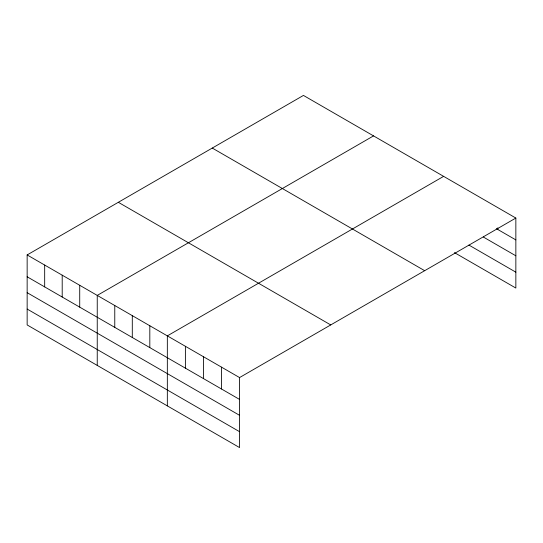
<?xml version="1.0" encoding="UTF-8"?>
<svg xmlns="http://www.w3.org/2000/svg" width="543" height="543" viewBox="0 0 543 543"><rect width="100%" height="100%" fill="white"/><g stroke="black" fill="none" stroke-linecap="round" stroke-linejoin="round"><path stroke-width="0.81" d="M454.464 252.624L515.85 288.061L515.85 218.055L303.442 95.425L27.15 254.939L27.15 324.945L239.558 447.575L239.558 377.568L27.15 254.939M373.536 135.893L97.245 295.406L97.245 365.412M443.631 176.36L167.339 335.873L167.339 405.886M239.558 377.568L515.85 218.055M496.35 228.651L515.85 239.904M483.351 237.033L515.85 255.801M468.908 245.069L515.85 272.172M212.265 148.063L424.674 270.692M118.326 202.295L330.735 324.931M27.15 276.787L239.558 399.424M27.15 292.684L239.558 415.314M27.15 309.055L239.558 431.685M497.795 227.802L497.795 229.485M221.503 367.149L221.503 388.998M203.449 356.724L203.449 378.573M185.394 346.298L185.394 368.154M149.814 325.759L149.814 347.608M132.295 315.639L132.295 337.495M114.77 305.526L114.77 327.375M79.719 285.292L79.719 307.141M62.201 275.172L62.201 297.021M44.675 265.052L44.675 286.908"/></g></svg>
